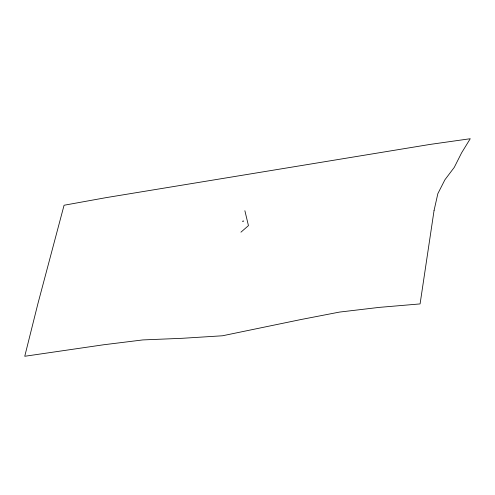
<?xml version="1.0" encoding="UTF-8"?>
<svg xmlns="http://www.w3.org/2000/svg" width="495" height="495" viewBox="0 0 495 495"><rect width="100%" height="100%" fill="white"/><g stroke="black" fill="none" stroke-linecap="round" stroke-linejoin="round"><path stroke-width="0.74" d="M240.941 232.18L248.447 225.633L244.876 210.722M242.47 221.506L243.49 221.352L243.076 220.702M434.053 210.542L420.082 303.918L379.275 307.376L339.502 312.085L300.842 319.56L222.447 335.783L182.302 338.295L142.814 339.923L103.548 344.78L24.75 356.276L37.96 303.472L64.072 205.246L106.326 197.598L430.124 144.41L470.25 138.724L461.618 152.819L454.255 167.384L444.906 179.784L437.846 193.663L434.053 210.542"/></g></svg>
